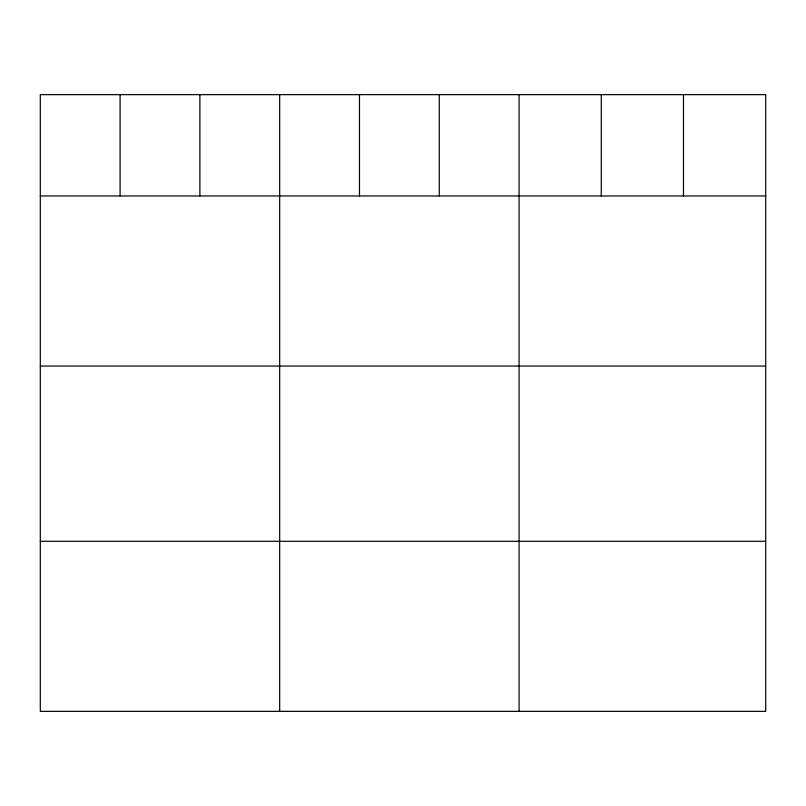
<?xml version="1.0" encoding="UTF-8"?>
<svg xmlns="http://www.w3.org/2000/svg" width="806" height="806" viewBox="0 0 806 806"><rect width="100%" height="100%" fill="white"/><g stroke="black" fill="none" stroke-linecap="round" stroke-linejoin="round"><path stroke-width="1.21" d="M40.3 195.959L765.7 195.959M40.3 366.045L765.7 366.045M40.3 541.279L765.7 541.279M683.488 94.645L683.488 195.959M601.276 94.645L601.276 195.959M519.064 94.645L519.064 711.355M439.27 94.645L439.27 195.959M359.476 94.645L359.476 195.959M279.682 94.645L279.682 711.355M199.888 94.645L199.888 195.959M120.094 94.645L120.094 195.959M765.7 94.645L40.3 94.645L40.3 711.355L765.7 711.355L765.7 94.645"/></g></svg>
